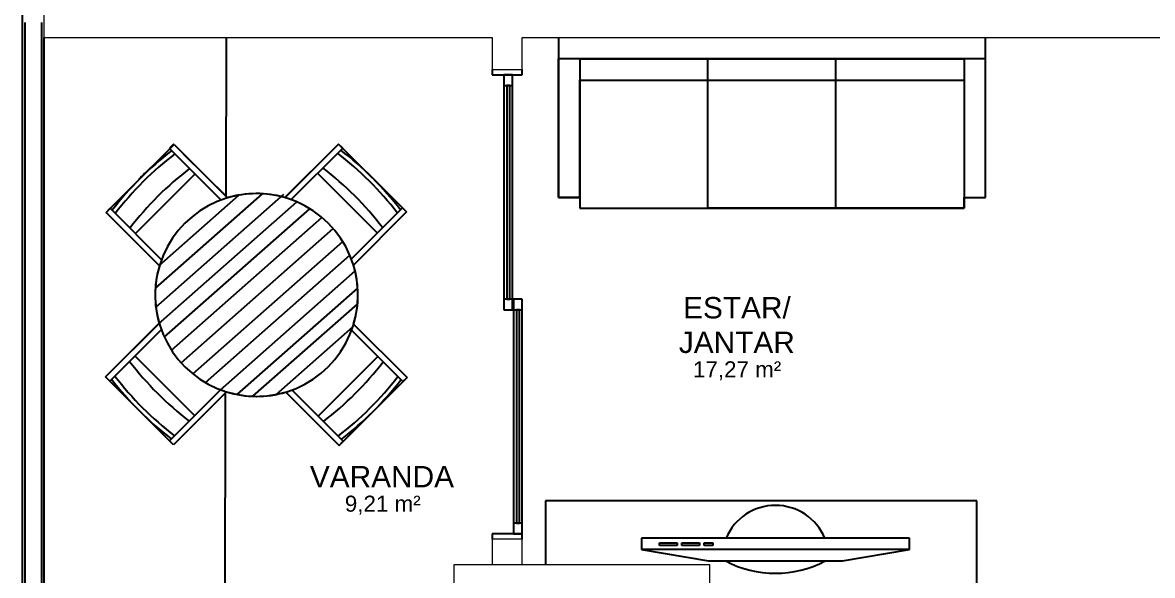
# Model space of a CAD drawing. Header units: centimetres. Extents: x -10.6 to 24.4, y 0 to 16.9.
# Drawn here: x 0 to 5.29, y 5.78 to 8.37 of the extents above; entities that cross this region are included whole.
import ezdxf

# ---------------------------------------------------------------- set-up
doc = ezdxf.new("R2010")
doc.units = ezdxf.units.CM
doc.styles.add('Arial', font='arial.ttf', dxfattribs={"height": 7.5})
doc.styles.add('Arial_1', font='arial.ttf', dxfattribs={"height": 10})

msp = doc.modelspace()

# ---------------------------------------------------------------- linework, layer by layer
for p, q in [((0, 1), (0, 15.74)), ((0.01, 8.37), (0.01, 1.01)), ((0.09, 1.09), (0.09, 8.37)), ((0.1, 8.3), (0.1, 1.1)), ((0.9533, 8.3), (0.9517, 7.5588)), ((2.51, 8.3), (2.51, 7.55)), ((2.51, 8.3), (2.51, 7.55)), ((4.51, 7.55), (4.51, 8.3)), ((4.51, 7.55), (4.51, 8.3)), ((4.51, 8.2), (2.51, 8.2)), ((2.51, 8.2), (2.51, 7.55)), ((2.51, 7.55), (2.51, 8.2)), ((2.61, 8.2), (4.41, 8.2)), ((4.41, 8.2), (2.61, 8.2)), ((4.41, 8.2), (2.61, 8.2)), ((3.21, 8.2), (2.61, 8.2)), ((2.61, 8.2), (2.61, 7.5)), ((3.21, 8.2), (3.81, 8.2)), ((3.21, 7.5), (3.21, 8.2)), ((3.81, 7.5), (3.81, 8.2)), ((3.81, 8.2), (4.41, 8.2)), ((4.41, 8.2), (4.41, 7.652)), ((4.41, 8.2), (4.41, 7.5)), ((4.51, 7.55), (4.51, 8.2)), ((2.2, 8.15), (2.2, 8.125)), ((2.2, 8.125), (2.34, 8.125)), ((2.295, 8.125), (2.255, 8.125)), ((2.255, 8.125), (2.255, 8.075)), ((2.295, 8.075), (2.295, 8.125)), ((2.34, 8.125), (2.34, 8.15)), ((2.61, 7.55), (2.61, 8.1)), ((2.61, 8.1), (4.41, 8.1)), ((4.41, 8.1), (4.41, 7.55)), ((2.255, 8.075), (2.295, 8.075)), ((2.255, 8.075), (2.255, 7.075)), ((2.268, 8.075), (2.268, 7.075)), ((2.282, 8.075), (2.268, 8.075)), ((2.282, 7.075), (2.282, 8.075)), ((2.295, 7.075), (2.295, 8.075)), ((0.3911, 7.4805), (0.7093, 7.7987)), ((0.7069, 7.8004), (0.6877, 7.781)), ((0.6877, 7.781), (0.6896, 7.779)), ((0.6899, 7.7793), (0.7093, 7.7987)), ((0.709, 7.7984), (0.7069, 7.8004)), ((0.7093, 7.7987), (0.9592, 7.5487)), ((0.7093, 7.7987), (0.9579, 7.55)), ((1.2288, 7.5498), (1.4801, 7.8012)), ((1.4801, 7.8012), (1.2315, 7.5525)), ((1.2604, 7.5428), (1.4995, 7.7818)), ((1.4801, 7.8012), (1.7983, 7.483)), ((1.4995, 7.7818), (1.4801, 7.8012)), ((0.9289, 7.5403), (0.6899, 7.7793)), ((0.9598, 7.5508), (0.7537, 7.7543)), ((0.5283, 7.3819), (0.8079, 7.6614)), ((1.661, 7.3844), (1.3815, 7.6639)), ((0.622, 7.1251), (1.124, 7.568)), ((0.6244, 7.0363), (1.2244, 7.5655)), ((0.6372, 6.9583), (1.2849, 7.5296)), ((0.6397, 7.2318), (1.0136, 7.5616)), ((2.51, 7.55), (2.61, 7.55)), ((2.51, 7.55), (2.61, 7.55)), ((2.61, 7.55), (2.51, 7.55)), ((2.51, 7.55), (2.61, 7.55)), ((2.61, 7.55), (2.61, 7.5)), ((2.61, 7.55), (2.61, 7.5)), ((4.41, 7.5), (4.41, 7.55)), ((4.41, 7.55), (4.51, 7.55)), ((4.41, 7.5), (4.41, 7.55)), ((4.41, 7.55), (4.51, 7.55)), ((4.41, 7.55), (4.51, 7.55)), ((0.41, 7.4997), (0.3908, 7.4802)), ((0.3908, 7.4802), (0.4365, 7.435)), ((0.3911, 7.4805), (0.4104, 7.4998)), ((0.641, 7.2305), (0.3911, 7.4805)), ((0.6397, 7.2318), (0.3911, 7.4805)), ((0.4104, 7.4998), (0.6494, 7.2608)), ((0.6638, 6.8967), (1.3454, 7.498)), ((1.779, 7.5023), (1.54, 7.2633)), ((1.7983, 7.483), (1.5497, 7.2343)), ((1.5497, 7.2343), (1.7983, 7.483)), ((1.7983, 7.483), (1.779, 7.5023)), ((2.61, 7.5), (4.41, 7.5)), ((2.61, 7.5), (3.4775, 7.5)), ((2.61, 7.5), (3.21, 7.5)), ((3.81, 7.5), (3.21, 7.5)), ((3.4775, 7.5), (4.41, 7.5)), ((4.41, 7.5), (3.81, 7.5)), ((0.6974, 6.8353), (1.4021, 7.457)), ((0.7424, 6.7765), (1.4548, 7.4049)), ((0.7976, 6.7242), (1.4999, 7.3437)), ((0.8569, 6.6833), (1.533, 7.2797)), ((0.9265, 6.6498), (1.5574, 7.2064)), ((1.0057, 6.6275), (1.5699, 7.1252)), ((1.0789, 6.6191), (1.569, 7.0515)), ((2.295, 7.075), (2.255, 7.075)), ((2.255, 7.075), (2.255, 7.025)), ((2.268, 7.075), (2.282, 7.075)), ((2.295, 7.025), (2.295, 7.075)), ((2.34, 7.075), (2.3, 7.075)), ((2.3, 7.075), (2.3, 7.025)), ((2.34, 7.025), (2.34, 7.075)), ((2.255, 7.025), (2.295, 7.025)), ((2.3, 7.025), (2.34, 7.025)), ((2.3, 7.025), (2.3, 6.025)), ((2.313, 7.025), (2.313, 6.025)), ((2.327, 7.025), (2.313, 7.025)), ((2.327, 6.025), (2.327, 7.025)), ((2.34, 6.025), (2.34, 7.025)), ((0.3886, 6.7096), (0.6399, 6.9609)), ((0.3886, 6.7096), (0.6372, 6.9583)), ((1.1874, 6.6277), (1.547, 6.9449)), ((1.5508, 6.9571), (1.8008, 6.7071)), ((1.8008, 6.7071), (1.5522, 6.9558)), ((0.647, 6.9293), (0.4079, 6.6903)), ((1.5424, 6.9268), (1.7815, 6.6878)), ((0.8054, 6.5287), (0.5259, 6.8082)), ((1.384, 6.5262), (1.6635, 6.8057)), ((0.7068, 6.3914), (0.3886, 6.7096)), ((0.4079, 6.6903), (0.3886, 6.7096)), ((1.8008, 6.7071), (1.4826, 6.3889)), ((1.7815, 6.6878), (1.8008, 6.7071)), ((0.6874, 6.4108), (0.9265, 6.6498)), ((0.9554, 6.6401), (0.7068, 6.3914)), ((0.9554, 6.6401), (0.7068, 6.3914)), ((0.9497, 6.6343), (0.9376, 1.1)), ((1.4826, 6.3889), (1.2326, 6.6389)), ((1.234, 6.6376), (1.4826, 6.3889)), ((1.502, 6.4083), (1.2629, 6.6473)), ((0.7068, 6.3914), (0.6874, 6.4108)), ((1.4826, 6.3889), (1.502, 6.4083)), ((4.47, 6.13), (2.4488, 6.13)), ((2.4488, 6.13), (2.4488, 5.83)), ((4.47, 5.73), (4.47, 6.13)), ((2.34, 6.025), (2.3, 6.025)), ((2.3, 6.025), (2.3, 5.975)), ((2.313, 6.025), (2.327, 6.025)), ((2.34, 5.975), (2.34, 6.025)), ((2.2, 5.975), (2.2, 5.95)), ((2.34, 5.975), (2.2, 5.975)), ((2.3, 5.975), (2.34, 5.975)), ((2.34, 5.95), (2.34, 5.975)), ((2.8995, 5.9545), (2.8995, 5.901)), ((3.2955, 5.9545), (2.8995, 5.9545)), ((2.8995, 5.9545), (2.8995, 5.901)), ((4.154, 5.9545), (2.8995, 5.9545)), ((4.154, 5.9545), (2.8995, 5.9545)), ((2.8995, 5.9545), (2.8995, 5.901)), ((2.9831, 5.9198), (2.9831, 5.9331)), ((2.9831, 5.9331), (3.0668, 5.9331)), ((3.0668, 5.9331), (3.0668, 5.9198)), ((3.0877, 5.9198), (3.0877, 5.9331)), ((3.0877, 5.9331), (3.1713, 5.9331)), ((3.1713, 5.9331), (3.1713, 5.9198)), ((3.1922, 5.9198), (3.1922, 5.9331)), ((3.1922, 5.9331), (3.234, 5.9331)), ((3.234, 5.9331), (3.234, 5.9198)), ((4.154, 5.9545), (3.7581, 5.9545)), ((4.154, 5.901), (4.154, 5.9545)), ((4.154, 5.901), (4.154, 5.9545)), ((4.154, 5.901), (4.154, 5.9545)), ((2.8995, 5.901), (3.2131, 5.8476)), ((4.154, 5.901), (2.8995, 5.901)), ((2.8995, 5.901), (3.2131, 5.8476)), ((2.8995, 5.901), (3.2131, 5.8476)), ((3.0668, 5.9198), (2.9831, 5.9198)), ((3.1713, 5.9198), (3.0877, 5.9198)), ((3.234, 5.9198), (3.1922, 5.9198)), ((3.8404, 5.8476), (4.154, 5.901)), ((3.8404, 5.8476), (4.154, 5.901)), ((3.8404, 5.8476), (4.154, 5.901)), ((3.2131, 5.8476), (3.2935, 5.8476)), ((3.2131, 5.8476), (3.8404, 5.8476)), ((3.2131, 5.8476), (3.8404, 5.8476)), ((3.76, 5.8476), (3.8404, 5.8476))]:
    msp.add_line(p, q)
at = {"lineweight": 20}
for p, q in [((0.1, 8.44), (0.1, 8.3)), ((0.1, 8.3), (2.2, 8.3)), ((2.2, 8.3), (2.2, 8.15)), ((2.34, 8.3), (9.08, 8.3)), ((2.34, 8.15), (2.34, 8.3)), ((2.2, 8.15), (2.34, 8.15)), ((2.34, 5.95), (2.2, 5.95)), ((2.2, 5.95), (2.2, 5.83)), ((2.34, 5.83), (2.34, 5.95)), ((3.22, 5.83), (2.02, 5.83)), ((2.02, 5.83), (2.02, 5.63)), ((3.22, 5.63), (3.22, 5.83))]:
    msp.add_line(p, q, dxfattribs=at)
for centre, radius, start, end in [((1.6399, 6.5498), 1.5411, 127.6319, 142.3681), ((1.651, 6.5387), 1.536, 127.6073, 142.3927), ((0.5384, 6.5412), 1.536, 37.6073, 52.3927), ((0.5495, 6.5523), 1.5411, 37.6319, 52.3681), ((1.7199, 6.4699), 1.536, 127.6073, 142.3927), ((1.6456, 6.5577), 1.5411, 132.6903, 135.6699), ((0.4695, 6.4724), 1.536, 37.6073, 52.3927), ((1.0959, 7.0938), 0.475, 0, 180), ((1.0959, 7.0938), 0.475, 73.7554, 106.7263), ((1.0957, 7.0956), 0.475, 106.6172, 106.8732), ((1.0959, 7.0938), 0.475, 163.2737, 196.2446), ((1.0959, 7.0938), 0.475, 343.2737, 17.2058), ((1.0959, 7.0938), 0.475, 180, 0), ((1.7174, 7.7202), 1.536, 217.6073, 232.3927), ((0.472, 7.7177), 1.536, 307.6073, 322.3927), ((1.6374, 7.6403), 1.5411, 217.6319, 232.3681), ((1.6485, 7.6514), 1.536, 217.6073, 232.3927), ((0.5409, 7.6489), 1.536, 307.6073, 322.3927), ((0.552, 7.6378), 1.5411, 307.6319, 322.3681), ((1.0959, 7.0938), 0.475, 252.7942, 286.7263), ((3.5268, 5.8573), 0.2509, 22.8009, 157.1991), ((3.5268, 5.8573), 0.2509, 22.8009, 157.1991), ((3.5268, 6.2919), 0.5018, 242.301, 297.699), ((3.5268, 6.2919), 0.5018, 242.301, 297.699)]:
    msp.add_arc(centre, radius, start, end)

# ---------------------------------------------------------------- texts
at = {"attachment_point": 1}
for s, insert, char_height, width, style in [('ESTAR/', (3.094, 7.0841), 0.1, 0.625316, 'Arial_1'), ('JANTAR', (3.0742, 6.9221), 0.1, 0.673417, 'Arial_1'), ('17,27 m²', (3.1404, 6.783), 0.075, 0.51308, 'Arial'), ('VARANDA', (1.3457, 6.2927), 0.1, 0.837763, 'Arial_1'), ('9,21 m²', (1.5095, 6.1536), 0.075, 0.440928, 'Arial')]:
    msp.add_mtext(s, dxfattribs=dict(at, insert=insert, char_height=char_height, width=width, style=style))

doc.saveas('drawing.dxf')
